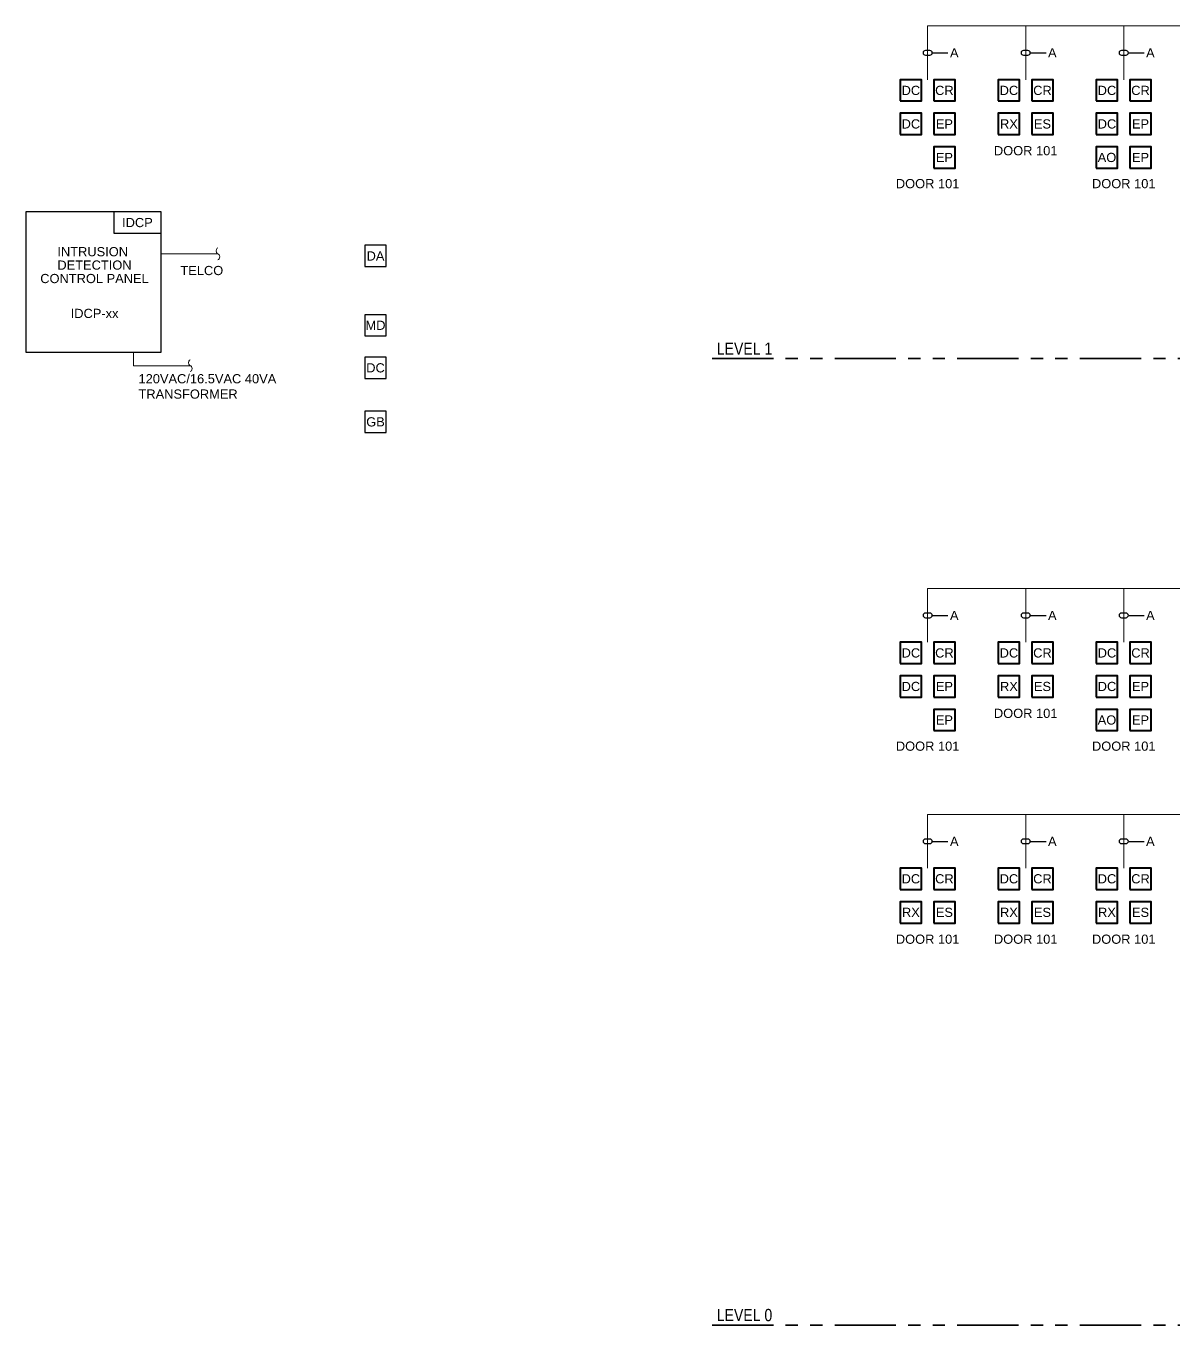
# Model space of a CAD drawing. Header units: inches. Extents: x 84 to 207, y -12 to 77.
# Drawn here: x 84.04 to 95.74, y 61.31 to 74.56 of the extents above; entities that cross this region are included whole.
import ezdxf
from ezdxf import colors
from ezdxf.entities.mleader import LeaderData, LeaderLine
from ezdxf.enums import TextEntityAlignment as Align
from ezdxf.math import Vec2, Vec3

# ---------------------------------------------------------------- set-up
doc = ezdxf.new("R2010")
doc.units = ezdxf.units.IN
doc.header["$MEASUREMENT"] = 0
doc.set_wipeout_variables(frame=1)
doc.linetypes.add('PHANTOM2', pattern=[1.25, 0.625, -0.125, 0.125, -0.125, 0.125, -0.125])
for name, color, linetype, lineweight in [('E-SEC-WIRE', 6, 'Continuous', 18), ('E-SERT-ACCS', 23, 'Continuous', 40), ('E-SERT-IDS', 1, 'Continuous', 30), ('F-ALRM-WIRE-DTCT', 151, 'Continuous', 35), ('F-ANNO-TEXT', 7, 'Continuous', 25)]:
    doc.layers.add(name, color=color, linetype=linetype, lineweight=lineweight)
doc.styles.add('Body', font='', dxfattribs={"height": 0.09375})
doc.styles.add('MtXpl_Arial_Narrow', font='arial.ttf')
doc.styles.get('Body').set_extended_font_data('Arial Narrow')

# ---------------------------------------------------------------- blocks, each defined once
blk = doc.blocks.new('AC_Card_Reader')
blk.add_wipeout([(-0.109, 0), (-0.109, -0.217), (0.109, -0.217), (0.109, 0)]).dxf.layer = 'E-SERT-ACCS'
at = {"layer": 'E-SERT-ACCS', "color": 0, "linetype": 'ByBlock', "lineweight": -2}
blk.add_lwpolyline([(-0.109, -0.217), (0.109, -0.217), (0.109, 0), (-0.109, 0)], close=True, dxfattribs=at)
at = {"layer": 'E-SERT-ACCS', "color": 7, "style": 'MtXpl_Arial_Narrow', "flags": 8}
blk.add_attdef('MODELNO.', text='', height=0.0938, dxfattribs=at).set_placement((0.109, 0), align=Align.BOTTOM_LEFT)
blk.add_attdef('DEVICE_TYPE', text='', height=0.0938, dxfattribs=at).set_placement((0, -0.109), align=Align.MIDDLE)
blk = doc.blocks.new('DC_Door_Contact_Recessed')
blk.add_wipeout([(-0.109, 0), (-0.109, -0.217), (0.109, -0.217), (0.109, 0)]).dxf.layer = 'E-SERT-ACCS'
at = {"layer": 'E-SERT-ACCS', "color": 0, "linetype": 'ByBlock', "lineweight": -2}
blk.add_lwpolyline([(-0.109, -0.217), (0.109, -0.217), (0.109, 0), (-0.109, 0)], close=True, dxfattribs=at)
at = {"layer": 'E-SERT-ACCS', "color": 7, "style": 'MtXpl_Arial_Narrow', "flags": 8}
blk.add_attdef('MODELNO.', text='', height=0.0938, dxfattribs=at).set_placement((0.109, 0), align=Align.BOTTOM_LEFT)
blk.add_attdef('DEVICE_TYPE', text='', height=0.0938, dxfattribs=at).set_placement((0, -0.109), align=Align.MIDDLE)
blk = doc.blocks.new('WireTagLoop')
at = {"color": 0, "linetype": 'ByBlock', "lineweight": -2}
blk.add_lwpolyline([(-0.5, 0.5, 0.999484), (-0.5, -0.5), (0.5, -0.5, 0.999484), (0.5, 0.5, 0.000258)], format="xyb", close=True, dxfattribs=at)
blk = doc.blocks.new('RX_Motion_REX')
blk.add_wipeout([(-0.109, 0), (-0.109, -0.217), (0.109, -0.217), (0.109, 0)]).dxf.layer = 'E-SERT-ACCS'
at = {"layer": 'E-SERT-ACCS', "color": 0, "linetype": 'ByBlock', "lineweight": -2}
blk.add_lwpolyline([(-0.109, -0.217), (0.109, -0.217), (0.109, 0), (-0.109, 0)], close=True, dxfattribs=at)
at = {"layer": 'E-SERT-ACCS', "color": 7, "style": 'MtXpl_Arial_Narrow', "flags": 8}
blk.add_attdef('MODELNO.', text='', height=0.0938, dxfattribs=at).set_placement((0.109, 0), align=Align.BOTTOM_LEFT)
blk.add_attdef('DEVICE_TYPE', text='', height=0.0938, dxfattribs=at).set_placement((0, -0.109), align=Align.MIDDLE)
blk = doc.blocks.new('ES_Electric_Strike')
blk.add_wipeout([(-0.109, 0), (-0.109, -0.217), (0.109, -0.217), (0.109, 0)]).dxf.layer = 'E-SERT-ACCS'
at = {"layer": 'E-SERT-ACCS', "color": 0, "linetype": 'ByBlock', "lineweight": -2}
blk.add_lwpolyline([(-0.109, -0.217), (0.109, -0.217), (0.109, 0), (-0.109, 0)], close=True, dxfattribs=at)
at = {"layer": 'E-SERT-ACCS', "color": 7, "style": 'MtXpl_Arial_Narrow', "flags": 8}
blk.add_attdef('MODELNO.', text='', height=0.0938, dxfattribs=at).set_placement((0.109, 0), align=Align.BOTTOM_LEFT)
blk.add_attdef('DEVICE_TYPE', text='', height=0.0938, dxfattribs=at).set_placement((0, -0.109), align=Align.MIDDLE)
blk = doc.blocks.new('EP_Electric_Panic_Hdwr')
blk.add_wipeout([(-0.109, 0), (-0.109, -0.217), (0.109, -0.217), (0.109, 0)]).dxf.layer = 'E-SERT-ACCS'
at = {"layer": 'E-SERT-ACCS', "color": 0, "linetype": 'ByBlock', "lineweight": -2}
blk.add_lwpolyline([(-0.109, -0.217), (0.109, -0.217), (0.109, 0), (-0.109, 0)], close=True, dxfattribs=at)
at = {"layer": 'E-SERT-ACCS', "color": 7, "style": 'MtXpl_Arial_Narrow', "flags": 8}
blk.add_attdef('MODELNO.', text='', height=0.0938, dxfattribs=at).set_placement((0.109, 0), align=Align.BOTTOM_LEFT)
blk.add_attdef('DEVICE_TYPE', text='', height=0.0938, dxfattribs=at).set_placement((0, -0.109), align=Align.MIDDLE)
blk = doc.blocks.new('AO_Auto_Operator')
blk.add_wipeout([(-0.109, 0), (-0.109, -0.217), (0.109, -0.217), (0.109, 0)]).dxf.layer = 'E-SERT-ACCS'
at = {"layer": 'E-SERT-ACCS', "color": 0, "linetype": 'ByBlock', "lineweight": -2}
blk.add_lwpolyline([(-0.109, -0.217), (0.109, -0.217), (0.109, 0), (-0.109, 0)], close=True, dxfattribs=at)
at = {"layer": 'E-SERT-ACCS', "color": 7, "style": 'MtXpl_Arial_Narrow', "flags": 8}
blk.add_attdef('MODELNO.', text='', height=0.0938, dxfattribs=at).set_placement((0.109, 0), align=Align.BOTTOM_LEFT)
blk.add_attdef('DEVICE_TYPE', text='', height=0.0938, dxfattribs=at).set_placement((0, -0.109), align=Align.MIDDLE)
blk = doc.blocks.new('IDS_DA_Duress_Alarm')
blk.add_wipeout([(-0.109, 0), (-0.109, -0.217), (0.109, -0.217), (0.109, 0)]).dxf.layer = 'E-SERT-ACCS'
at = {"layer": 'E-SERT-ACCS', "color": 0, "linetype": 'ByBlock', "lineweight": -2}
blk.add_lwpolyline([(-0.109, -0.217), (0.109, -0.217), (0.109, 0), (-0.109, 0)], close=True, dxfattribs=at)
at = {"layer": 'E-SERT-ACCS', "color": 7, "style": 'MtXpl_Arial_Narrow', "flags": 8}
blk.add_attdef('MODELNO.', text='', height=0.0938, dxfattribs=at).set_placement((0.109, 0), align=Align.BOTTOM_LEFT)
blk.add_attdef('DEVICE_TYPE', text='', height=0.0938, dxfattribs=at).set_placement((0, -0.109), align=Align.MIDDLE)
blk = doc.blocks.new('IDS_MD_Motion_Detector')
blk.add_wipeout([(-0.109, 0), (-0.109, -0.217), (0.109, -0.217), (0.109, 0)]).dxf.layer = 'E-SERT-ACCS'
at = {"layer": 'E-SERT-ACCS', "color": 0, "linetype": 'ByBlock', "lineweight": -2}
blk.add_lwpolyline([(-0.109, -0.217), (0.109, -0.217), (0.109, 0), (-0.109, 0)], close=True, dxfattribs=at)
at = {"layer": 'E-SERT-ACCS', "color": 7, "style": 'MtXpl_Arial_Narrow', "flags": 8}
blk.add_attdef('MODELNO.', text='', height=0.0938, dxfattribs=at).set_placement((0.109, 0), align=Align.BOTTOM_LEFT)
blk.add_attdef('DEVICE_TYPE', text='', height=0.0938, dxfattribs=at).set_placement((0, -0.109), align=Align.MIDDLE)
blk = doc.blocks.new('IDS_DC_Door_Contact')
blk.add_wipeout([(-0.109, 0), (-0.109, -0.217), (0.109, -0.217), (0.109, 0)]).dxf.layer = 'E-SERT-ACCS'
at = {"layer": 'E-SERT-ACCS', "color": 0, "linetype": 'ByBlock', "lineweight": -2}
blk.add_lwpolyline([(-0.109, -0.217), (0.109, -0.217), (0.109, 0), (-0.109, 0)], close=True, dxfattribs=at)
at = {"layer": 'E-SERT-ACCS', "color": 7, "style": 'MtXpl_Arial_Narrow', "flags": 8}
blk.add_attdef('MODELNO.', text='', height=0.0938, dxfattribs=at).set_placement((0.109, 0), align=Align.BOTTOM_LEFT)
blk.add_attdef('DEVICE_TYPE', text='', height=0.0938, dxfattribs=at).set_placement((0, -0.109), align=Align.MIDDLE)
blk = doc.blocks.new('IDS_GB_Glass_Break')
blk.add_wipeout([(-0.109, 0), (-0.109, -0.217), (0.109, -0.217), (0.109, 0)]).dxf.layer = 'E-SERT-ACCS'
at = {"layer": 'E-SERT-ACCS', "color": 0, "linetype": 'ByBlock', "lineweight": -2}
blk.add_lwpolyline([(-0.109, -0.217), (0.109, -0.217), (0.109, 0), (-0.109, 0)], close=True, dxfattribs=at)
at = {"layer": 'E-SERT-ACCS', "color": 7, "style": 'MtXpl_Arial_Narrow', "flags": 8}
blk.add_attdef('MODELNO.', text='', height=0.0938, dxfattribs=at).set_placement((0.109, 0), align=Align.BOTTOM_LEFT)
blk.add_attdef('DEVICE_TYPE', text='', height=0.0938, dxfattribs=at).set_placement((0, -0.109), align=Align.MIDDLE)
blk = doc.blocks.new('IDCP_Intrusion_Panel')
blk.add_wipeout([(-0.241, 0), (-0.241, -0.217), (0.241, -0.217), (0.241, 0)])
at = {"color": 0, "linetype": 'ByBlock', "lineweight": -2}
blk.add_lwpolyline([(-0.241, -0.217), (0.241, -0.217), (0.241, 0), (-0.241, 0)], close=True, dxfattribs=at)
at = {"layer": 'E-SERT-ACCS', "color": 7, "style": 'MtXpl_Arial_Narrow', "flags": 8}
blk.add_attdef('MODELNO.', text='', height=0.0938, dxfattribs=at).set_placement((0.241, 0), align=Align.BOTTOM_LEFT)
blk.add_attdef('DEVICE_TYPE', text='', height=0.0938, dxfattribs=at).set_placement((0, -0.109), align=Align.MIDDLE)
blk = doc.blocks.new('IDCP_FULL')
at = {"layer": 'E-SEC-WIRE'}
for p, q in [((0.689, -0.428), (1.269, -0.428)), ((0.408, -1.569), (0.408, -1.43)), ((0.408, -1.569), (0.987, -1.569))]:
    blk.add_line(p, q, dxfattribs=at)
for centre, start_param, end_param in [((1.269, -0.398), 0, 3.141593), ((1.269, -0.458), 3.141593, 6.283185), ((0.987, -1.539), 0, 3.141593), ((0.987, -1.599), 3.141593, 6.283185)]:
    blk.add_ellipse(centre, major_axis=(0, 0.03), ratio=0.590571, start_param=start_param, end_param=end_param, dxfattribs=at)
at = {"layer": 'E-SERT-IDS'}
blk.add_lwpolyline([(0.689, -1.43), (0.689, 0), (-0.689, 0), (-0.689, -1.43)], close=True, dxfattribs=at)
at = {"layer": 'E-SERT-ACCS', "color": 7, "style": 'MtXpl_Arial_Narrow', "flags": 8}
blk.add_attdef('PANEL_ID', text='', height=0.0938, dxfattribs=at).set_placement((0.01, -1.036), align=Align.MIDDLE)
blk.add_attdef('MODELNO.', text='', height=0.0938, dxfattribs=at).set_placement((-0.645, -1.426), align=Align.BOTTOM_LEFT)
at = {"layer": 'F-ANNO-TEXT', "style": 'MtXpl_Arial_Narrow'}
for s, height, p in [('INTRUSION ', 0.0938, (0.01, -0.406)), ('DETECTION', 0.0938, (0.01, -0.543)), ('CONTROL PANEL', 0.09375, (0.01, -0.68))]:
    blk.add_text(s, height=height, dxfattribs=at).set_placement(p, align=Align.MIDDLE_CENTER)
at = {"layer": 'F-ANNO-TEXT', "width": 1.45881, "attachment_point": 4, "style": 'MtXpl_Arial_Narrow'}
for s, insert, char_height in [('TELCO', (0.886, -0.599), 0.0938), ('{\\fArial|b0|i0|c238|p34;120VAC}/16.5VAC 40VA TRANSFORMER', (0.459, -1.781), 0.09375)]:
    blk.add_mtext(s, dxfattribs=dict(at, insert=insert, char_height=char_height))
at = {"layer": 'E-SERT-IDS'}
ref = blk.add_blockref('IDCP_Intrusion_Panel', (0.448, 0), dxfattribs=at)
ref.add_attrib('DEVICE_TYPE', 'IDCP', dxfattribs={"layer": 'E-SERT-ACCS', "color": 7, "height": 0.0938, "style": 'MtXpl_Arial_Narrow'}).set_placement((0.448, -0.109), align=Align.MIDDLE)

msp = doc.modelspace()

# ---------------------------------------------------------------- linework, layer by layer
at = {"layer": 'E-SEC-WIRE'}
for p, q in [((93.24, 74.565), (102.49, 74.565)), ((93.24, 68.827), (102.49, 68.827)), ((93.24, 66.522), (102.7, 66.522)), ((93.24, 65.974), (93.24, 66.522)), ((94.24, 65.974), (94.24, 66.522)), ((95.24, 65.974), (95.24, 66.522))]:
    msp.add_line(p, q, dxfattribs=at)
at = {"layer": 'F-ALRM-WIRE-DTCT', "color": 251, "linetype": 'PHANTOM2', "true_color": 0x636466}
for p, q in [((91.042, 71.174), (107.469, 71.174)), ((91.042, 61.314), (107.469, 61.314))]:
    msp.add_line(p, q, dxfattribs=at)

# ---------------------------------------------------------------- block references
at = {"layer": 'E-SERT-ACCS'}
ref = msp.add_blockref('DC_Door_Contact_Recessed', (93.069, 74.017), dxfattribs=at)
ref.add_attrib('DEVICE_TYPE', 'DC', dxfattribs={"color": 7, "height": 0.0938, "style": 'MtXpl_Arial_Narrow'}).set_placement((93.069, 73.908), align=Align.MIDDLE)
ref = msp.add_blockref('AC_Card_Reader', (93.411, 74.017), dxfattribs=at)
ref.add_attrib('DEVICE_TYPE', 'CR', dxfattribs={"color": 7, "height": 0.0938, "style": 'MtXpl_Arial_Narrow'}).set_placement((93.411, 73.908), align=Align.MIDDLE)
ref = msp.add_blockref('DC_Door_Contact_Recessed', (94.069, 74.017), dxfattribs=at)
ref.add_attrib('DEVICE_TYPE', 'DC', dxfattribs={"color": 7, "height": 0.0938, "style": 'MtXpl_Arial_Narrow'}).set_placement((94.069, 73.908), align=Align.MIDDLE)
ref = msp.add_blockref('AC_Card_Reader', (94.411, 74.017), dxfattribs=at)
ref.add_attrib('DEVICE_TYPE', 'CR', dxfattribs={"color": 7, "height": 0.0938, "style": 'MtXpl_Arial_Narrow'}).set_placement((94.411, 73.908), align=Align.MIDDLE)
ref = msp.add_blockref('DC_Door_Contact_Recessed', (95.069, 74.017), dxfattribs=at)
ref.add_attrib('DEVICE_TYPE', 'DC', dxfattribs={"color": 7, "height": 0.0938, "style": 'MtXpl_Arial_Narrow'}).set_placement((95.069, 73.908), align=Align.MIDDLE)
ref = msp.add_blockref('AC_Card_Reader', (95.411, 74.017), dxfattribs=at)
ref.add_attrib('DEVICE_TYPE', 'CR', dxfattribs={"color": 7, "height": 0.0938, "style": 'MtXpl_Arial_Narrow'}).set_placement((95.411, 73.908), align=Align.MIDDLE)
ref = msp.add_blockref('DC_Door_Contact_Recessed', (93.069, 73.675), dxfattribs=at)
ref.add_attrib('DEVICE_TYPE', 'DC', dxfattribs={"color": 7, "height": 0.0938, "style": 'MtXpl_Arial_Narrow'}).set_placement((93.069, 73.566), align=Align.MIDDLE)
ref = msp.add_blockref('EP_Electric_Panic_Hdwr', (93.411, 73.675), dxfattribs=at)
ref.add_attrib('DEVICE_TYPE', 'EP', dxfattribs={"color": 7, "height": 0.0938, "style": 'MtXpl_Arial_Narrow'}).set_placement((93.411, 73.566), align=Align.MIDDLE)
ref = msp.add_blockref('RX_Motion_REX', (94.069, 73.675), dxfattribs=at)
ref.add_attrib('DEVICE_TYPE', 'RX', dxfattribs={"color": 7, "height": 0.0938, "style": 'MtXpl_Arial_Narrow'}).set_placement((94.069, 73.566), align=Align.MIDDLE)
ref = msp.add_blockref('ES_Electric_Strike', (94.411, 73.675), dxfattribs=at)
ref.add_attrib('DEVICE_TYPE', 'ES', dxfattribs={"color": 7, "height": 0.0938, "style": 'MtXpl_Arial_Narrow'}).set_placement((94.411, 73.566), align=Align.MIDDLE)
ref = msp.add_blockref('DC_Door_Contact_Recessed', (95.069, 73.675), dxfattribs=at)
ref.add_attrib('DEVICE_TYPE', 'DC', dxfattribs={"color": 7, "height": 0.0938, "style": 'MtXpl_Arial_Narrow'}).set_placement((95.069, 73.566), align=Align.MIDDLE)
ref = msp.add_blockref('EP_Electric_Panic_Hdwr', (95.411, 73.675), dxfattribs=at)
ref.add_attrib('DEVICE_TYPE', 'EP', dxfattribs={"color": 7, "height": 0.0938, "style": 'MtXpl_Arial_Narrow'}).set_placement((95.411, 73.566), align=Align.MIDDLE)
ref = msp.add_blockref('EP_Electric_Panic_Hdwr', (93.411, 73.333), dxfattribs=at)
ref.add_attrib('DEVICE_TYPE', 'EP', dxfattribs={"color": 7, "height": 0.0938, "style": 'MtXpl_Arial_Narrow'}).set_placement((93.411, 73.224), align=Align.MIDDLE)
ref = msp.add_blockref('AO_Auto_Operator', (95.069, 73.333), dxfattribs=at)
ref.add_attrib('DEVICE_TYPE', 'AO', dxfattribs={"color": 7, "height": 0.0938, "style": 'MtXpl_Arial_Narrow'}).set_placement((95.069, 73.224), align=Align.MIDDLE)
ref = msp.add_blockref('EP_Electric_Panic_Hdwr', (95.411, 73.333), dxfattribs=at)
ref.add_attrib('DEVICE_TYPE', 'EP', dxfattribs={"color": 7, "height": 0.0938, "style": 'MtXpl_Arial_Narrow'}).set_placement((95.411, 73.224), align=Align.MIDDLE)
ref = msp.add_blockref('DC_Door_Contact_Recessed', (93.069, 68.279), dxfattribs=at)
ref.add_attrib('DEVICE_TYPE', 'DC', dxfattribs={"color": 7, "height": 0.0938, "style": 'MtXpl_Arial_Narrow'}).set_placement((93.069, 68.17), align=Align.MIDDLE)
ref = msp.add_blockref('AC_Card_Reader', (93.411, 68.279), dxfattribs=at)
ref.add_attrib('DEVICE_TYPE', 'CR', dxfattribs={"color": 7, "height": 0.0938, "style": 'MtXpl_Arial_Narrow'}).set_placement((93.411, 68.17), align=Align.MIDDLE)
ref = msp.add_blockref('DC_Door_Contact_Recessed', (94.069, 68.279), dxfattribs=at)
ref.add_attrib('DEVICE_TYPE', 'DC', dxfattribs={"color": 7, "height": 0.0938, "style": 'MtXpl_Arial_Narrow'}).set_placement((94.069, 68.17), align=Align.MIDDLE)
ref = msp.add_blockref('AC_Card_Reader', (94.411, 68.279), dxfattribs=at)
ref.add_attrib('DEVICE_TYPE', 'CR', dxfattribs={"color": 7, "height": 0.0938, "style": 'MtXpl_Arial_Narrow'}).set_placement((94.411, 68.17), align=Align.MIDDLE)
ref = msp.add_blockref('DC_Door_Contact_Recessed', (95.069, 68.279), dxfattribs=at)
ref.add_attrib('DEVICE_TYPE', 'DC', dxfattribs={"color": 7, "height": 0.0938, "style": 'MtXpl_Arial_Narrow'}).set_placement((95.069, 68.17), align=Align.MIDDLE)
ref = msp.add_blockref('AC_Card_Reader', (95.411, 68.279), dxfattribs=at)
ref.add_attrib('DEVICE_TYPE', 'CR', dxfattribs={"color": 7, "height": 0.0938, "style": 'MtXpl_Arial_Narrow'}).set_placement((95.411, 68.17), align=Align.MIDDLE)
ref = msp.add_blockref('DC_Door_Contact_Recessed', (93.069, 67.936), dxfattribs=at)
ref.add_attrib('DEVICE_TYPE', 'DC', dxfattribs={"color": 7, "height": 0.0938, "style": 'MtXpl_Arial_Narrow'}).set_placement((93.069, 67.828), align=Align.MIDDLE)
ref = msp.add_blockref('EP_Electric_Panic_Hdwr', (93.411, 67.936), dxfattribs=at)
ref.add_attrib('DEVICE_TYPE', 'EP', dxfattribs={"color": 7, "height": 0.0938, "style": 'MtXpl_Arial_Narrow'}).set_placement((93.411, 67.828), align=Align.MIDDLE)
ref = msp.add_blockref('RX_Motion_REX', (94.069, 67.936), dxfattribs=at)
ref.add_attrib('DEVICE_TYPE', 'RX', dxfattribs={"color": 7, "height": 0.0938, "style": 'MtXpl_Arial_Narrow'}).set_placement((94.069, 67.828), align=Align.MIDDLE)
ref = msp.add_blockref('ES_Electric_Strike', (94.411, 67.936), dxfattribs=at)
ref.add_attrib('DEVICE_TYPE', 'ES', dxfattribs={"color": 7, "height": 0.0938, "style": 'MtXpl_Arial_Narrow'}).set_placement((94.411, 67.828), align=Align.MIDDLE)
ref = msp.add_blockref('DC_Door_Contact_Recessed', (95.069, 67.936), dxfattribs=at)
ref.add_attrib('DEVICE_TYPE', 'DC', dxfattribs={"color": 7, "height": 0.0938, "style": 'MtXpl_Arial_Narrow'}).set_placement((95.069, 67.828), align=Align.MIDDLE)
ref = msp.add_blockref('EP_Electric_Panic_Hdwr', (95.411, 67.936), dxfattribs=at)
ref.add_attrib('DEVICE_TYPE', 'EP', dxfattribs={"color": 7, "height": 0.0938, "style": 'MtXpl_Arial_Narrow'}).set_placement((95.411, 67.828), align=Align.MIDDLE)
ref = msp.add_blockref('EP_Electric_Panic_Hdwr', (93.411, 67.594), dxfattribs=at)
ref.add_attrib('DEVICE_TYPE', 'EP', dxfattribs={"color": 7, "height": 0.0938, "style": 'MtXpl_Arial_Narrow'}).set_placement((93.411, 67.486), align=Align.MIDDLE)
ref = msp.add_blockref('AO_Auto_Operator', (95.069, 67.594), dxfattribs=at)
ref.add_attrib('DEVICE_TYPE', 'AO', dxfattribs={"color": 7, "height": 0.0938, "style": 'MtXpl_Arial_Narrow'}).set_placement((95.069, 67.486), align=Align.MIDDLE)
ref = msp.add_blockref('EP_Electric_Panic_Hdwr', (95.411, 67.594), dxfattribs=at)
ref.add_attrib('DEVICE_TYPE', 'EP', dxfattribs={"color": 7, "height": 0.0938, "style": 'MtXpl_Arial_Narrow'}).set_placement((95.411, 67.486), align=Align.MIDDLE)
ref = msp.add_blockref('RX_Motion_REX', (93.069, 65.632), dxfattribs=at)
ref.add_attrib('DEVICE_TYPE', 'RX', dxfattribs={"color": 7, "height": 0.0938, "style": 'MtXpl_Arial_Narrow'}).set_placement((93.069, 65.524), align=Align.MIDDLE)
ref = msp.add_blockref('ES_Electric_Strike', (93.411, 65.632), dxfattribs=at)
ref.add_attrib('DEVICE_TYPE', 'ES', dxfattribs={"color": 7, "height": 0.0938, "style": 'MtXpl_Arial_Narrow'}).set_placement((93.411, 65.524), align=Align.MIDDLE)
ref = msp.add_blockref('RX_Motion_REX', (94.069, 65.632), dxfattribs=at)
ref.add_attrib('DEVICE_TYPE', 'RX', dxfattribs={"color": 7, "height": 0.0938, "style": 'MtXpl_Arial_Narrow'}).set_placement((94.069, 65.524), align=Align.MIDDLE)
ref = msp.add_blockref('ES_Electric_Strike', (94.411, 65.632), dxfattribs=at)
ref.add_attrib('DEVICE_TYPE', 'ES', dxfattribs={"color": 7, "height": 0.0938, "style": 'MtXpl_Arial_Narrow'}).set_placement((94.411, 65.524), align=Align.MIDDLE)
ref = msp.add_blockref('RX_Motion_REX', (95.069, 65.632), dxfattribs=at)
ref.add_attrib('DEVICE_TYPE', 'RX', dxfattribs={"color": 7, "height": 0.0938, "style": 'MtXpl_Arial_Narrow'}).set_placement((95.069, 65.524), align=Align.MIDDLE)
ref = msp.add_blockref('ES_Electric_Strike', (95.411, 65.632), dxfattribs=at)
ref.add_attrib('DEVICE_TYPE', 'ES', dxfattribs={"color": 7, "height": 0.0938, "style": 'MtXpl_Arial_Narrow'}).set_placement((95.411, 65.524), align=Align.MIDDLE)
at = {"layer": 'E-SERT-IDS'}
ref = msp.add_blockref('IDCP_FULL', (84.733, 72.669), dxfattribs=at)
ref.add_attrib('PANEL_ID', 'IDCP-xx', dxfattribs={"layer": 'E-SERT-ACCS', "color": 7, "height": 0.0938, "style": 'MtXpl_Arial_Narrow'}).set_placement((84.744, 71.633), align=Align.MIDDLE)
ref = msp.add_blockref('IDS_DA_Duress_Alarm', (87.609, 72.328), dxfattribs=at)
ref.add_attrib('DEVICE_TYPE', 'DA', dxfattribs={"layer": 'E-SERT-ACCS', "color": 7, "height": 0.0938, "style": 'MtXpl_Arial_Narrow'}).set_placement((87.609, 72.219), align=Align.MIDDLE)
ref = msp.add_blockref('IDS_MD_Motion_Detector', (87.609, 71.62), dxfattribs=at)
ref.add_attrib('DEVICE_TYPE', 'MD', dxfattribs={"layer": 'E-SERT-ACCS', "color": 7, "height": 0.0938, "style": 'MtXpl_Arial_Narrow'}).set_placement((87.609, 71.512), align=Align.MIDDLE)
ref = msp.add_blockref('IDS_DC_Door_Contact', (87.609, 71.186), dxfattribs=at)
ref.add_attrib('DEVICE_TYPE', 'DC', dxfattribs={"layer": 'E-SERT-ACCS', "color": 7, "height": 0.0938, "style": 'MtXpl_Arial_Narrow'}).set_placement((87.609, 71.078), align=Align.MIDDLE)
ref = msp.add_blockref('IDS_GB_Glass_Break', (87.609, 70.635), dxfattribs=at)
ref.add_attrib('DEVICE_TYPE', 'GB', dxfattribs={"layer": 'E-SERT-ACCS', "color": 7, "height": 0.0938, "style": 'MtXpl_Arial_Narrow'}).set_placement((87.609, 70.527), align=Align.MIDDLE)

# ---------------------------------------------------------------- texts
at = {"layer": 'E-SERT-ACCS', "color": 7, "style": 'MtXpl_Arial_Narrow'}
for p in [(94.24, 73.293), (93.24, 72.957), (95.24, 72.957), (94.24, 67.554), (93.24, 67.219), (95.24, 67.219), (93.24, 65.25), (94.24, 65.25), (95.24, 65.25)]:
    msp.add_text('DOOR 101', height=0.0938, dxfattribs=at).set_placement(p, align=Align.MIDDLE)
at = {"layer": 'F-ANNO-TEXT', "char_height": 0.125, "width": 0.85951, "attachment_point": 7, "style": 'Body'}
for s, insert in [('LEVEL 1', (91.09, 71.211)), ('LEVEL 0', (91.09, 61.352))]:
    msp.add_mtext(s, dxfattribs=dict(at, insert=insert))

# ---------------------------------------------------------------- leaders
at = {"layer": 'E-SERT-ACCS', "color": 7}
ml = msp.add_multileader_mtext('Standard', dxfattribs=at)
ml.set_content('A', color=7, style='MtXpl_Arial_Narrow')
ml.set_leader_properties(color=256, linetype='Continuous')
ml.set_arrow_properties(name='WireTagLoop')
ml.build(insert=Vec2(0, 0))
ml.multileader.update_dxf_attribs({"text_left_attachment_type": 2, "text_right_attachment_type": 2, "text_bottom_attachment_type": 2, "dogleg_length": 0.0625, "arrow_head_size": 0.0469})
ctx = ml.context
ctx.base_point, ctx.char_height, ctx.arrow_head_size, ctx.landing_gap_size, ctx.plane_origin = Vec3(93.448, 74.291), 0.0938, 0.0469, 0.02, Vec3(49.729, 82.41)
ctx.left_attachment, ctx.right_attachment, ctx.top_attachment = 2, 2, 2
notes = []
notes.append((ctx, [(1, (1, 1, 0), (93.385, 74.291), (1, 0), 0.0625, [(0, [(93.24, 74.291)], 0, [])])]))
ctx.mtext.insert, ctx.mtext.flow_direction = Vec3(93.468, 74.338), 5
ml = msp.add_multileader_mtext('Standard', dxfattribs=at)
ml.set_content('A', color=7, style='MtXpl_Arial_Narrow')
ml.set_leader_properties(color=256, linetype='Continuous')
ml.set_arrow_properties(name='WireTagLoop')
ml.build(insert=Vec2(0, 0))
ml.multileader.update_dxf_attribs({"text_left_attachment_type": 2, "text_right_attachment_type": 2, "text_bottom_attachment_type": 2, "dogleg_length": 0.0625, "arrow_head_size": 0.0469})
ctx = ml.context
ctx.base_point, ctx.char_height, ctx.arrow_head_size, ctx.landing_gap_size, ctx.plane_origin = Vec3(94.448, 74.291), 0.0938, 0.0469, 0.02, Vec3(50.729, 82.41)
ctx.left_attachment, ctx.right_attachment, ctx.top_attachment = 2, 2, 2
notes.append((ctx, [(1, (1, 1, 0), (94.385, 74.291), (1, 0), 0.0625, [(0, [(94.24, 74.291)], 0, [])])]))
ctx.mtext.insert, ctx.mtext.flow_direction = Vec3(94.468, 74.338), 5
ml = msp.add_multileader_mtext('Standard', dxfattribs=at)
ml.set_content('A', color=7, style='MtXpl_Arial_Narrow')
ml.set_leader_properties(color=256, linetype='Continuous')
ml.set_arrow_properties(name='WireTagLoop')
ml.build(insert=Vec2(0, 0))
ml.multileader.update_dxf_attribs({"text_left_attachment_type": 2, "text_right_attachment_type": 2, "text_bottom_attachment_type": 2, "dogleg_length": 0.0625, "arrow_head_size": 0.0469})
ctx = ml.context
ctx.base_point, ctx.char_height, ctx.arrow_head_size, ctx.landing_gap_size, ctx.plane_origin = Vec3(95.448, 74.291), 0.0938, 0.0469, 0.02, Vec3(51.729, 82.41)
ctx.left_attachment, ctx.right_attachment, ctx.top_attachment = 2, 2, 2
notes.append((ctx, [(1, (1, 1, 0), (95.385, 74.291), (1, 0), 0.0625, [(0, [(95.24, 74.291)], 0, [])])]))
ctx.mtext.insert, ctx.mtext.flow_direction = Vec3(95.468, 74.338), 5
ml = msp.add_multileader_mtext('Standard', dxfattribs=at)
ml.set_content('A', color=7, style='MtXpl_Arial_Narrow')
ml.set_leader_properties(color=256, linetype='Continuous')
ml.set_arrow_properties(name='WireTagLoop')
ml.build(insert=Vec2(0, 0))
ml.multileader.update_dxf_attribs({"text_left_attachment_type": 2, "text_right_attachment_type": 2, "text_bottom_attachment_type": 2, "dogleg_length": 0.0625, "arrow_head_size": 0.0469})
ctx = ml.context
ctx.base_point, ctx.char_height, ctx.arrow_head_size, ctx.landing_gap_size, ctx.plane_origin = Vec3(93.448, 68.553), 0.0938, 0.0469, 0.02, Vec3(49.729, 76.671)
ctx.left_attachment, ctx.right_attachment, ctx.top_attachment = 2, 2, 2
notes.append((ctx, [(1, (1, 1, 0), (93.385, 68.553), (1, 0), 0.0625, [(0, [(93.24, 68.553)], 0, [])])]))
ctx.mtext.insert, ctx.mtext.flow_direction = Vec3(93.468, 68.599), 5
ml = msp.add_multileader_mtext('Standard', dxfattribs=at)
ml.set_content('A', color=7, style='MtXpl_Arial_Narrow')
ml.set_leader_properties(color=256, linetype='Continuous')
ml.set_arrow_properties(name='WireTagLoop')
ml.build(insert=Vec2(0, 0))
ml.multileader.update_dxf_attribs({"text_left_attachment_type": 2, "text_right_attachment_type": 2, "text_bottom_attachment_type": 2, "dogleg_length": 0.0625, "arrow_head_size": 0.0469})
ctx = ml.context
ctx.base_point, ctx.char_height, ctx.arrow_head_size, ctx.landing_gap_size, ctx.plane_origin = Vec3(94.448, 68.553), 0.0938, 0.0469, 0.02, Vec3(50.729, 76.671)
ctx.left_attachment, ctx.right_attachment, ctx.top_attachment = 2, 2, 2
notes.append((ctx, [(1, (1, 1, 0), (94.385, 68.553), (1, 0), 0.0625, [(0, [(94.24, 68.553)], 0, [])])]))
ctx.mtext.insert, ctx.mtext.flow_direction = Vec3(94.468, 68.599), 5
ml = msp.add_multileader_mtext('Standard', dxfattribs=at)
ml.set_content('A', color=7, style='MtXpl_Arial_Narrow')
ml.set_leader_properties(color=256, linetype='Continuous')
ml.set_arrow_properties(name='WireTagLoop')
ml.build(insert=Vec2(0, 0))
ml.multileader.update_dxf_attribs({"text_left_attachment_type": 2, "text_right_attachment_type": 2, "text_bottom_attachment_type": 2, "dogleg_length": 0.0625, "arrow_head_size": 0.0469})
ctx = ml.context
ctx.base_point, ctx.char_height, ctx.arrow_head_size, ctx.landing_gap_size, ctx.plane_origin = Vec3(95.448, 68.553), 0.0938, 0.0469, 0.02, Vec3(51.729, 76.671)
ctx.left_attachment, ctx.right_attachment, ctx.top_attachment = 2, 2, 2
notes.append((ctx, [(1, (1, 1, 0), (95.385, 68.553), (1, 0), 0.0625, [(0, [(95.24, 68.553)], 0, [])])]))
ctx.mtext.insert, ctx.mtext.flow_direction = Vec3(95.468, 68.599), 5
ml = msp.add_multileader_mtext('Standard', dxfattribs=at)
ml.set_content('A', color=7, style='MtXpl_Arial_Narrow')
ml.set_leader_properties(color=256, linetype='Continuous')
ml.set_arrow_properties(name='WireTagLoop')
ml.build(insert=Vec2(0, 0))
ml.multileader.update_dxf_attribs({"text_left_attachment_type": 2, "text_right_attachment_type": 2, "text_bottom_attachment_type": 2, "dogleg_length": 0.0625, "arrow_head_size": 0.0469})
ctx = ml.context
ctx.base_point, ctx.char_height, ctx.arrow_head_size, ctx.landing_gap_size, ctx.plane_origin = Vec3(93.448, 66.248), 0.0938, 0.0469, 0.02, Vec3(49.729, 74.367)
ctx.left_attachment, ctx.right_attachment, ctx.top_attachment = 2, 2, 2
notes.append((ctx, [(1, (1, 1, 0), (93.385, 66.248), (1, 0), 0.0625, [(0, [(93.24, 66.248)], 0, [])])]))
ctx.mtext.insert, ctx.mtext.flow_direction = Vec3(93.468, 66.295), 5
ml = msp.add_multileader_mtext('Standard', dxfattribs=at)
ml.set_content('A', color=7, style='MtXpl_Arial_Narrow')
ml.set_leader_properties(color=256, linetype='Continuous')
ml.set_arrow_properties(name='WireTagLoop')
ml.build(insert=Vec2(0, 0))
ml.multileader.update_dxf_attribs({"text_left_attachment_type": 2, "text_right_attachment_type": 2, "text_bottom_attachment_type": 2, "dogleg_length": 0.0625, "arrow_head_size": 0.0469})
ctx = ml.context
ctx.base_point, ctx.char_height, ctx.arrow_head_size, ctx.landing_gap_size, ctx.plane_origin = Vec3(94.448, 66.248), 0.0938, 0.0469, 0.02, Vec3(50.729, 74.367)
ctx.left_attachment, ctx.right_attachment, ctx.top_attachment = 2, 2, 2
notes.append((ctx, [(1, (1, 1, 0), (94.385, 66.248), (1, 0), 0.0625, [(0, [(94.24, 66.248)], 0, [])])]))
ctx.mtext.insert, ctx.mtext.flow_direction = Vec3(94.468, 66.295), 5
ml = msp.add_multileader_mtext('Standard', dxfattribs=at)
ml.set_content('A', color=7, style='MtXpl_Arial_Narrow')
ml.set_leader_properties(color=256, linetype='Continuous')
ml.set_arrow_properties(name='WireTagLoop')
ml.build(insert=Vec2(0, 0))
ml.multileader.update_dxf_attribs({"text_left_attachment_type": 2, "text_right_attachment_type": 2, "text_bottom_attachment_type": 2, "dogleg_length": 0.0625, "arrow_head_size": 0.0469})
ctx = ml.context
ctx.base_point, ctx.char_height, ctx.arrow_head_size, ctx.landing_gap_size, ctx.plane_origin = Vec3(95.448, 66.248), 0.0938, 0.0469, 0.02, Vec3(51.729, 74.367)
ctx.left_attachment, ctx.right_attachment, ctx.top_attachment = 2, 2, 2
notes.append((ctx, [(1, (1, 1, 0), (95.385, 66.248), (1, 0), 0.0625, [(0, [(95.24, 66.248)], 0, [])])]))
ctx.mtext.insert, ctx.mtext.flow_direction = Vec3(95.468, 66.295), 5
for ctx, leaders in notes:
    for number, flags, end, landing, length, lines in leaders:
        leader = LeaderData()
        leader.index, (leader.has_last_leader_line, leader.has_dogleg_vector, leader.attachment_direction) = number, flags
        leader.last_leader_point, leader.dogleg_vector, leader.dogleg_length = Vec3(end), Vec3(landing), length
        for number, points, colour, breaks in lines:
            line = LeaderLine()
            line.index, line.vertices, line.color, line.breaks = number, Vec3.list(points), colors.encode_raw_color(colour), breaks
            leader.lines.append(line)
        ctx.leaders.append(leader)

# ---------------------------------------------------------------- next in the draw order: linework, layer by layer
at = {"layer": 'E-SEC-WIRE'}
for p, q in [((93.24, 74.017), (93.24, 74.565)), ((94.24, 74.017), (94.24, 74.565)), ((95.24, 74.017), (95.24, 74.565)), ((93.24, 68.279), (93.24, 68.827)), ((94.24, 68.279), (94.24, 68.827)), ((95.24, 68.279), (95.24, 68.827))]:
    msp.add_line(p, q, dxfattribs=at)

# ---------------------------------------------------------------- next in the draw order: block references
at = {"layer": 'E-SERT-ACCS'}
ref = msp.add_blockref('DC_Door_Contact_Recessed', (93.069, 65.974), dxfattribs=at)
ref.add_attrib('DEVICE_TYPE', 'DC', dxfattribs={"color": 7, "height": 0.0938, "style": 'MtXpl_Arial_Narrow'}).set_placement((93.069, 65.866), align=Align.MIDDLE)
ref = msp.add_blockref('AC_Card_Reader', (93.411, 65.974), dxfattribs=at)
ref.add_attrib('DEVICE_TYPE', 'CR', dxfattribs={"color": 7, "height": 0.0938, "style": 'MtXpl_Arial_Narrow'}).set_placement((93.411, 65.866), align=Align.MIDDLE)
ref = msp.add_blockref('DC_Door_Contact_Recessed', (94.069, 65.974), dxfattribs=at)
ref.add_attrib('DEVICE_TYPE', 'DC', dxfattribs={"color": 7, "height": 0.0938, "style": 'MtXpl_Arial_Narrow'}).set_placement((94.069, 65.866), align=Align.MIDDLE)
ref = msp.add_blockref('AC_Card_Reader', (94.411, 65.974), dxfattribs=at)
ref.add_attrib('DEVICE_TYPE', 'CR', dxfattribs={"color": 7, "height": 0.0938, "style": 'MtXpl_Arial_Narrow'}).set_placement((94.411, 65.866), align=Align.MIDDLE)
ref = msp.add_blockref('DC_Door_Contact_Recessed', (95.069, 65.974), dxfattribs=at)
ref.add_attrib('DEVICE_TYPE', 'DC', dxfattribs={"color": 7, "height": 0.0938, "style": 'MtXpl_Arial_Narrow'}).set_placement((95.069, 65.866), align=Align.MIDDLE)
ref = msp.add_blockref('AC_Card_Reader', (95.411, 65.974), dxfattribs=at)
ref.add_attrib('DEVICE_TYPE', 'CR', dxfattribs={"color": 7, "height": 0.0938, "style": 'MtXpl_Arial_Narrow'}).set_placement((95.411, 65.866), align=Align.MIDDLE)

doc.saveas('drawing.dxf')
